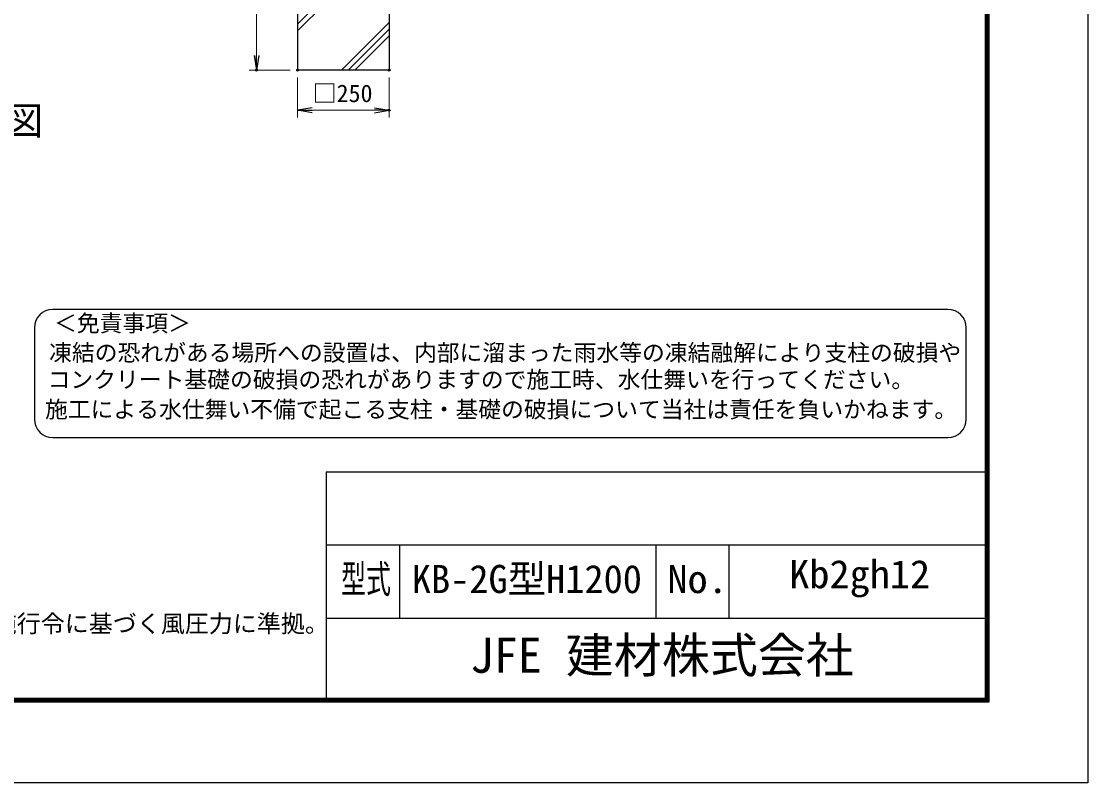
# Model space of a CAD drawing. Units: millimetres, scale not verified. Extents: x -4200 to 4200, y -2970 to 2970.
# Drawn here: x 1287 to 4200, y -2970 to -889 of the extents above; entities that cross this region are included whole.
import ezdxf
from ezdxf.enums import TextEntityAlignment as Align

# ---------------------------------------------------------------- set-up
doc = ezdxf.new("R2010")
doc.units = ezdxf.units.MM
doc.header["$LTSCALE"] = 10
doc.header["$PDMODE"] = 32
doc.header["$PDSIZE"] = 5
for name, color, linetype, lineweight in [('0-0_D-TTL-TXT', 7, 'Continuous', 25), ('0-1_D-TTL', 7, 'Continuous', 25), ('0-4_D-STR-DIM', 7, 'Continuous', 13), ('0-8_D-STR4', 7, 'Continuous', 25), ('0-9_D-DCR-HCH', 7, 'Continuous', 13)]:
    doc.layers.add(name, color=color, linetype=linetype, lineweight=lineweight)
doc.layers.add('0-5_0', color=7, linetype='Continuous')
doc.layers.add('0-6_DEFPOINTS', color=7, linetype='Continuous')
doc.styles.add('ＭＳ ゴシック', font='')
doc.styles.get('ＭＳ ゴシック').set_extended_font_data('MS Gothic')

# ---------------------------------------------------------------- blocks, each defined once
blk = doc.blocks.new('_Open')
at = {"layer": '0-5_0'}
blk.add_line((-10, 1.667), (0, 0), dxfattribs=at)
blk.add_lwpolyline([(-10, -1.667), (0, 0), (-10, 0)], dxfattribs=at)

msp = doc.modelspace()

# ---------------------------------------------------------------- linework, layer by layer
at = {"layer": '0-0_D-TTL-TXT', "color": 2}
for p, q in [((3818.12, -1676.44), (1372.57, -1676.44)), ((1322.57, -1726.44), (1322.57, -1976.44)), ((3868.12, -1976.44), (3868.12, -1726.44)), ((1372.57, -2026.44), (3818.12, -2026.44))]:
    msp.add_line(p, q, dxfattribs=at)
for centre, start, end in [((1372.57, -1726.44), 90, 180), ((3818.12, -1726.44), 0, 90), ((1372.57, -1976.44), 180, 270), ((3818.12, -1976.44), 270, 0)]:
    msp.add_arc(centre, 50, start, end, dxfattribs=at)
at = {"layer": '0-1_D-TTL'}
for p, q in [((2120, -2120), (2120, -2740)), ((2120, -2120), (3920, -2120)), ((2120, -2320), (3920, -2320)), ((2320, -2320), (2320, -2520)), ((3020, -2320), (3020, -2520)), ((3220, -2320), (3220, -2520)), ((2120, -2520), (3920, -2520))]:
    msp.add_line(p, q, dxfattribs=at)
at = {"layer": '0-1_D-TTL', "color": 2}
msp.add_lwpolyline([(-4200, 2970), (4200, 2970), (4200, -2970), (-4200, -2970)], close=True, dxfattribs=at)
at = {"layer": '0-1_D-TTL'}
for points in [[(-3930, 2750), (3930, 2750), (3930, -2750), (-3930, -2750)], [(-3927.5, 2747.5), (3927.5, 2747.5), (3927.5, -2747.5), (-3927.5, -2747.5)], [(-3925, 2745), (3925, 2745), (3925, -2745), (-3925, -2745)], [(-3922.5, 2742.5), (3922.5, 2742.5), (3922.5, -2742.5), (-3922.5, -2742.5)], [(-3920, 2740), (3920, 2740), (3920, -2740), (-3920, -2740)]]:
    msp.add_lwpolyline(points, close=True, dxfattribs=at)
at = {"layer": '0-4_D-STR-DIM'}
for p, q in [((1929.39, -562.58), (1929.39, -982.58)), ((2021.7, -1022.58), (1909.39, -1022.58)), ((2041.7, -1042.58), (2041.7, -1151.97)), ((2291.7, -1042.58), (2291.7, -1151.97)), ((2081.7, -1131.97), (2251.7, -1131.97))]:
    msp.add_line(p, q, dxfattribs=at)
at = {"layer": '0-6_DEFPOINTS'}
for p in [(1929.39, -1022.58), (2041.7, -1022.58), (2041.7, -1022.58), (2291.7, -1022.58), (2291.7, -1131.97)]:
    msp.add_point(p, dxfattribs=at)
at = {"layer": '0-8_D-STR4'}
for p, q in [((2041.7, -522.58), (2041.7, -1022.58)), ((2291.7, -522.58), (2291.7, -1022.58)), ((2291.7, -1022.58), (2041.7, -1022.58))]:
    msp.add_line(p, q, dxfattribs=at)
at = {"layer": '0-9_D-DCR-HCH'}
for p, q in [((2041.7, -896.68), (2116.7, -821.68)), ((2041.7, -915.06), (2116.7, -840.06)), ((2161.26, -1022.58), (2291.7, -892.14)), ((2179.64, -1022.58), (2291.7, -910.53)), ((2198.03, -1022.58), (2291.7, -928.91))]:
    msp.add_line(p, q, dxfattribs=at)

# ---------------------------------------------------------------- block references
at = {"layer": '0-4_D-STR-DIM', "xscale": 4, "yscale": 4}
for p, rotation in [((1929.39, -1022.58), 270), ((2041.7, -1131.97), 180)]:
    msp.add_blockref('_Open', p, dxfattribs=dict(at, rotation=rotation))
msp.add_blockref('_Open', (2291.7, -1131.97), dxfattribs=at)

# ---------------------------------------------------------------- texts
at = {"layer": '0-0_D-TTL-TXT', "style": 'ＭＳ ゴシック'}
for s, height, p in [('正\u3000面\u3000図', 76.98, (822.13, -1222.2)), ('＜免責事項＞ \u3000\u3000', 45.67, (1376.27, -1750.62)), ('凍結の恐れがある場所への設置は、内部に溜まった雨水等の凍結融解により支柱の破損や', 45.67, (1362.75, -1831.11)), ('コンクリート基礎の破損の恐れがありますので施工時、水仕舞いを行ってください。', 45.67, (1358.64, -1904.54)), ('施工による水仕舞い不備で起こる支柱・基礎の破損について当社は責任を負いかねます。 ', 45.67, (1351.65, -1986.03)), ('KB-2G型H1200', 76.97, (2353.73, -2474.8)), ('（設計条件）風荷重：昭和57年改正 建築基準法・同施行令に基づく風圧力に準拠。', 48.09, (-332.45, -2573.6)), ('JFE 建材株式会社', 96.19, (2512.38, -2698.5))]:
    msp.add_text(s, height=height, dxfattribs=at).set_placement(p, align=Align.BOTTOM_LEFT)
for s, width, p in [('Kb2gh12', 1.05, (3384.67, -2461.47)), ('型式', 0.65, (2160.27, -2474.8)), ('No.', 1.05, (3052, -2474.8))]:
    msp.add_text(s, height=76.98, dxfattribs=dict(at, width=width)).set_placement(p, align=Align.BOTTOM_LEFT)
at = {"layer": '0-4_D-STR-DIM', "style": 'ＭＳ ゴシック'}
msp.add_text('□250', height=48.09, dxfattribs=at).set_placement((2082.55, -1124.22), align=Align.BOTTOM_LEFT)

doc.saveas('drawing.dxf')
